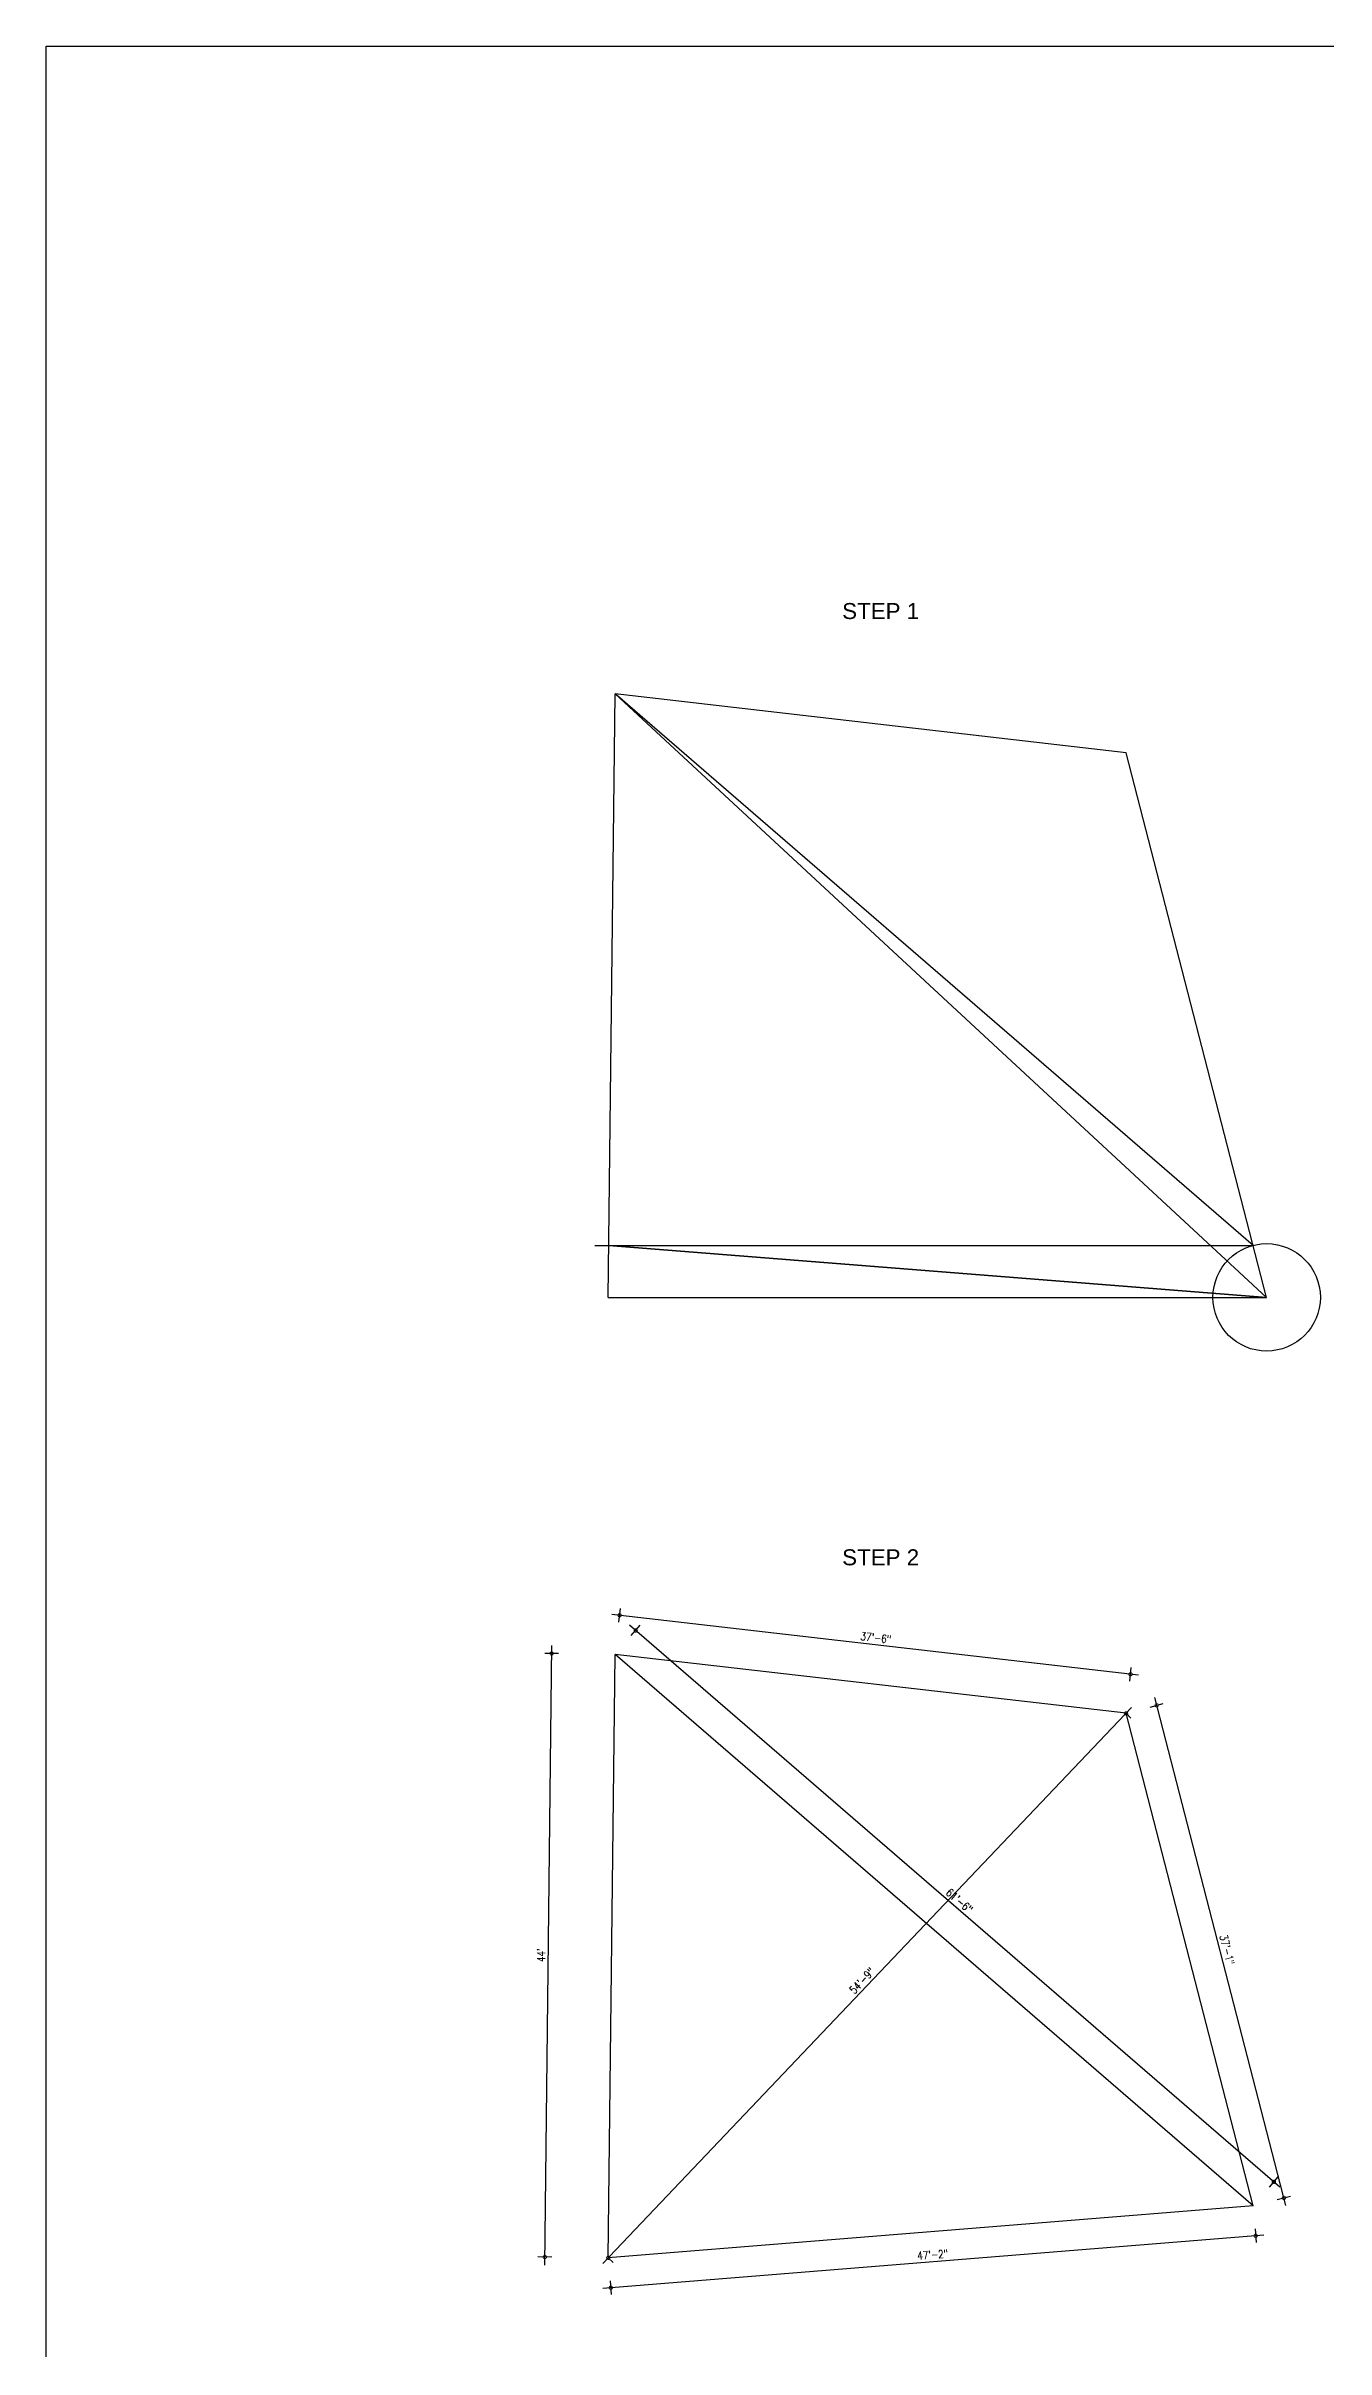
# Model space of a CAD drawing. Header units: inches. Extents: x 352731 to 371558, y -52658 to -39161.
# Drawn here: x 352731 to 353850, y -46365 to -44350 of the extents above; entities that cross this region are included whole.
import ezdxf

# ---------------------------------------------------------------- set-up
doc = ezdxf.new("R2010")
doc.units = ezdxf.units.IN
doc.header["$LTSCALE"] = 2
doc.header["$MEASUREMENT"] = 0
doc.header["$PDMODE"] = 34
doc.layers.get('0').update_dxf_attribs({"linetype": 'CONTINUOUS'})
doc.layers.get('DEFPOINTS').update_dxf_attribs({"color": 141, "linetype": 'CONTINUOUS'})
doc.layers.add('door', color=20, linetype='CONTINUOUS', lineweight=35)
doc.styles.add('ROMANS', font='Romans.shx', dxfattribs={"width": 0.8})
doc.styles.get("Standard").update_dxf_attribs({"font": 'ARIALN.TTF'})
doc.dimstyles.new('8 SCALE', dxfattribs={"dimscale": 0, "dimtxt": 7, "dimasz": 6, "dimexe": 6, "dimexo": 2, "dimgap": 2, "dimtad": 1, "dimdec": 0, "dimzin": 0, "dimdsep": 46, "dimlunit": 4, "dimtxsty": 'ROMANS', "dimblk": 'DOTSMALL', "dimcen": 0, "dimdle": 7, "dimclrd": 8, "dimclre": 8, "dimclrt": 3, "dimadec": 0, "dimazin": 0, "dimtfac": 1, "dimtdec": 0, "dimtofl": 0, "dimtmove": 2, "dimatfit": 3, "dimfxl": 6, "dimfxlon": 1, "dimtolj": 1, "dimtzin": 0, "dimarcsym": 0})

# ---------------------------------------------------------------- blocks, each defined once
blk = doc.blocks.new('_DOTSMALL')
at = {"color": 0, "linetype": 'ByBlock', "const_width": 0.5}
blk.add_lwpolyline([(-0.0625, 0, 1), (0.0625, 0, 1)], format="xyb", close=True, dxfattribs=at)
blk = doc.blocks.new('*D499')
at = {"color": 8, "lineweight": -2, "ltscale": 0.5, "transparency": 16777216}
for p, q in [((353686.5, -45775.3), (353225.6, -45722.1)), ((353231.8, -45728.9), (353233.2, -45717)), ((353678.8, -45780.5), (353680.2, -45768.6))]:
    blk.add_line(p, q, dxfattribs=at)
at = {"layer": 'DEFPOINTS', "color": 0, "ltscale": 0.5, "transparency": 16777216}
for p in [(353232.5, -45722.9), (353228.6, -45757.1), (353675.6, -45808.7)]:
    blk.add_point(p, dxfattribs=at)
at = {"color": 8, "lineweight": -2, "ltscale": 0.5, "transparency": 16777216, "xscale": 6, "yscale": 6, "zscale": 6}
for p, rotation in [((353232.5, -45722.9), 173.4156412186379), ((353679.5, -45774.5), 353.4156412186379)]:
    blk.add_blockref('_DOTSMALL', p, dxfattribs=dict(at, rotation=rotation))
at = {"color": 3, "ltscale": 0.5, "transparency": 16777216, "insert": (353456.7, -45742.6), "char_height": 7, "attachment_point": 5, "rotation": 353.4156, "style": 'ROMANS'}
blk.add_mtext('\\A1;37\'-6"', dxfattribs=at)
blk = doc.blocks.new('*D500')
at = {"color": 8, "lineweight": -2, "ltscale": 0.5, "transparency": 16777216}
for p, q in [((353696.6, -45803.2), (353708.2, -45800.2)), ((353815.5, -46239.4), (353700.7, -45794.9)), ((353807.9, -46234.1), (353819.5, -46231.1))]:
    blk.add_line(p, q, dxfattribs=at)
at = {"layer": 'DEFPOINTS', "color": 0, "ltscale": 0.5, "transparency": 16777216}
for p in [(353675.6, -45808.7), (353702.4, -45801.7), (353786.9, -46239.5)]:
    blk.add_point(p, dxfattribs=at)
at = {"color": 8, "lineweight": -2, "ltscale": 0.5, "transparency": 16777216, "xscale": 6, "yscale": 6, "zscale": 6}
for p, rotation in [((353702.4, -45801.7), 104.482138585315), ((353813.7, -46232.6), 284.4821385853149)]:
    blk.add_blockref('_DOTSMALL', p, dxfattribs=dict(at, rotation=rotation))
at = {"color": 3, "ltscale": 0.5, "transparency": 16777216, "insert": (353764, -46015.6), "char_height": 7, "attachment_point": 5, "rotation": 284.4821, "style": 'ROMANS'}
blk.add_mtext('\\A1;37\'-1"', dxfattribs=at)
blk = doc.blocks.new('*D501')
at = {"color": 8, "lineweight": -2, "ltscale": 0.5, "transparency": 16777216}
for p, q in [((353796, -46265.2), (353217.8, -46311.8)), ((353788.5, -46259.8), (353789.5, -46271.7)), ((353224.3, -46305.3), (353225.2, -46317.2))]:
    blk.add_line(p, q, dxfattribs=at)
at = {"layer": 'DEFPOINTS', "color": 0, "ltscale": 0.5, "transparency": 16777216}
for p in [(353786.9, -46239.5), (353222.6, -46285), (353224.8, -46311.2)]:
    blk.add_point(p, dxfattribs=at)
at = {"color": 8, "lineweight": -2, "ltscale": 0.5, "transparency": 16777216, "xscale": 6, "yscale": 6, "zscale": 6}
for p, rotation in [((353789, -46265.7), 4.61093881385768), ((353224.8, -46311.2), 184.6109388138577)]:
    blk.add_blockref('_DOTSMALL', p, dxfattribs=dict(at, rotation=rotation))
at = {"color": 3, "ltscale": 0.5, "transparency": 16777216, "insert": (353506.4, -46282.3), "char_height": 7, "attachment_point": 5, "rotation": 4.6109, "style": 'ROMANS'}
blk.add_mtext('\\A1;47\'-2"', dxfattribs=at)
blk = doc.blocks.new('*D502')
at = {"color": 8, "lineweight": -2, "ltscale": 0.5, "transparency": 16777216}
for p, q in [((353167, -46291.4), (353173.1, -45749.4)), ((353179, -45756.5), (353167, -45756.4)), ((353173.1, -46284.5), (353161.1, -46284.3))]:
    blk.add_line(p, q, dxfattribs=at)
at = {"layer": 'DEFPOINTS', "color": 0, "ltscale": 0.5, "transparency": 16777216}
for p in [(353173, -45756.4), (353228.6, -45757.1), (353222.6, -46285)]:
    blk.add_point(p, dxfattribs=at)
at = {"color": 8, "lineweight": -2, "ltscale": 0.5, "transparency": 16777216, "xscale": 6, "yscale": 6, "zscale": 6}
for p, rotation in [((353173, -45756.4), 89.35652801203919), ((353167.1, -46284.4), 269.3565280120392)]:
    blk.add_blockref('_DOTSMALL', p, dxfattribs=dict(at, rotation=rotation))
at = {"color": 3, "ltscale": 0.5, "transparency": 16777216, "insert": (353163.9, -46020.3), "char_height": 7, "attachment_point": 5, "rotation": 89.3565, "style": 'ROMANS'}
blk.add_mtext("\\A1;44'", dxfattribs=at)
blk = doc.blocks.new('*D503')
at = {"color": 8, "lineweight": -2, "ltscale": 0.5, "transparency": 16777216}
for p, q in [((353810.2, -46223.2), (353241.3, -45731.6)), ((353242.7, -45740.7), (353250.5, -45731.6)), ((353801, -46223.2), (353808.8, -46214.1))]:
    blk.add_line(p, q, dxfattribs=at)
at = {"layer": 'DEFPOINTS', "color": 0, "ltscale": 0.5, "transparency": 16777216}
for p in [(353246.6, -45736.2), (353228.6, -45757.1), (353786.9, -46239.5)]:
    blk.add_point(p, dxfattribs=at)
at = {"color": 8, "lineweight": -2, "ltscale": 0.5, "transparency": 16777216, "xscale": 6, "yscale": 6, "zscale": 6}
for p, rotation in [((353246.6, -45736.2), 139.1686059417734), ((353804.9, -46218.6), 319.1686059417734)]:
    blk.add_blockref('_DOTSMALL', p, dxfattribs=dict(at, rotation=rotation))
at = {"color": 3, "ltscale": 0.5, "transparency": 16777216, "insert": (353529.8, -45972.7), "char_height": 7, "attachment_point": 5, "rotation": 319.1686, "style": 'ROMANS'}
blk.add_mtext('\\A1;61\'-6"', dxfattribs=at)
blk = doc.blocks.new('*D504')
at = {"color": 8, "lineweight": -2, "ltscale": 0.5, "transparency": 16777216}
for p, q in [((353217.8, -46290.1), (353680.4, -45803.6)), ((353675.6, -45808.7), (353679.9, -45812.8)), ((353222.6, -46285), (353227, -46289.2))]:
    blk.add_line(p, q, dxfattribs=at)
at = {"layer": 'DEFPOINTS', "color": 0, "ltscale": 0.5, "transparency": 16777216}
for p in [(353675.6, -45808.7), (353675.6, -45808.7), (353222.6, -46285)]:
    blk.add_point(p, dxfattribs=at)
at = {"color": 8, "lineweight": -2, "ltscale": 0.5, "transparency": 16777216, "xscale": 6, "yscale": 6, "zscale": 6}
for p, rotation in [((353675.6, -45808.7), 46.44271041382918), ((353222.6, -46285), 226.4427104138292)]:
    blk.add_blockref('_DOTSMALL', p, dxfattribs=dict(at, rotation=rotation))
at = {"color": 3, "ltscale": 0.5, "transparency": 16777216, "insert": (353444.6, -46042.6), "char_height": 7, "attachment_point": 5, "rotation": 46.4427, "style": 'ROMANS'}
blk.add_mtext('\\A1;54\'-9"', dxfattribs=at)

msp = doc.modelspace()

# ---------------------------------------------------------------- linework, layer by layer
at = {"ltscale": 0.5}
for p, q in [((353222.6, -45444.8), (353228.6, -44916.8)), ((353228.6, -44916.8), (353798.6, -45444.8)), ((353675.6, -44968.4), (353228.6, -44916.8)), ((353786.9, -45399.3), (353228.6, -44916.8)), ((353798.6, -45444.8), (353675.6, -44968.4)), ((353210.9, -45399.3), (353786.9, -45399.3)), ((353222.6, -45444.8), (353798.6, -45444.8)), ((353222.6, -46285), (353228.6, -45757.1)), ((353675.6, -45808.7), (353228.6, -45757.1)), ((353786.9, -46239.5), (353228.6, -45757.1)), ((353786.9, -46239.5), (353675.6, -45808.7)), ((353786.9, -46239.5), (353222.6, -46285))]:
    msp.add_line(p, q, dxfattribs=at)
msp.add_lwpolyline([(352730.7, -44350.1), (357859.7, -44350.1), (357859.7, -47953.9), (352730.7, -47953.9)], close=True, dxfattribs=at)
msp.add_circle((353798.6, -45444.8), 47, dxfattribs=at)
at = {"layer": 'door', "color": 3, "ltscale": 0.5}
msp.add_line((353798.6, -45444.8), (353223.1, -45399.3), dxfattribs=at)

# ---------------------------------------------------------------- texts
at = {"color": 7, "linetype": 'ByBlock', "lineweight": 5, "char_height": 14, "width": 235.547, "attachment_point": 5}
for s, insert in [('{\\fArial CE|b0|i0|c0|p34;STEP 1}', (353460.9, -44844.5)), ('{\\fArial CE|b0|i0|c0|p34;STEP 2}', (353460.9, -45672.3))]:
    msp.add_mtext(s, dxfattribs=dict(at, insert=insert))

# ---------------------------------------------------------------- dimensions: what is measured, and where the dimension line sits
at = {"ltscale": 0.5}
for p1, p2, distance, picture, middle in [((353675.6, -45808.7), (353228.6, -45757.1), -34.3, '*D499', (353456.7, -45742.6)), ((353222.6, -46285), (353228.6, -45757.1), 55.5, '*D502', (353163.9, -46020.3)), ((353786.9, -46239.5), (353228.6, -45757.1), -27.6, '*D503', (353529.8, -45972.7)), ((353222.6, -46285), (353675.6, -45808.7), 0, '*D504', (353444.6, -46042.6)), ((353786.9, -46239.5), (353675.6, -45808.7), -27.7, '*D500', (353764, -46015.6)), ((353786.9, -46239.5), (353222.6, -46285), 26.3, '*D501', (353506.4, -46282.3))]:
    dim = msp.add_aligned_dim(p1=p1, p2=p2, distance=distance, dimstyle='8 SCALE', override={"dimscale": 1}, dxfattribs=at)
    dim.commit()
    dim.dimension.update_dxf_attribs({"geometry": picture, "text_midpoint": middle})

doc.saveas('drawing.dxf')
